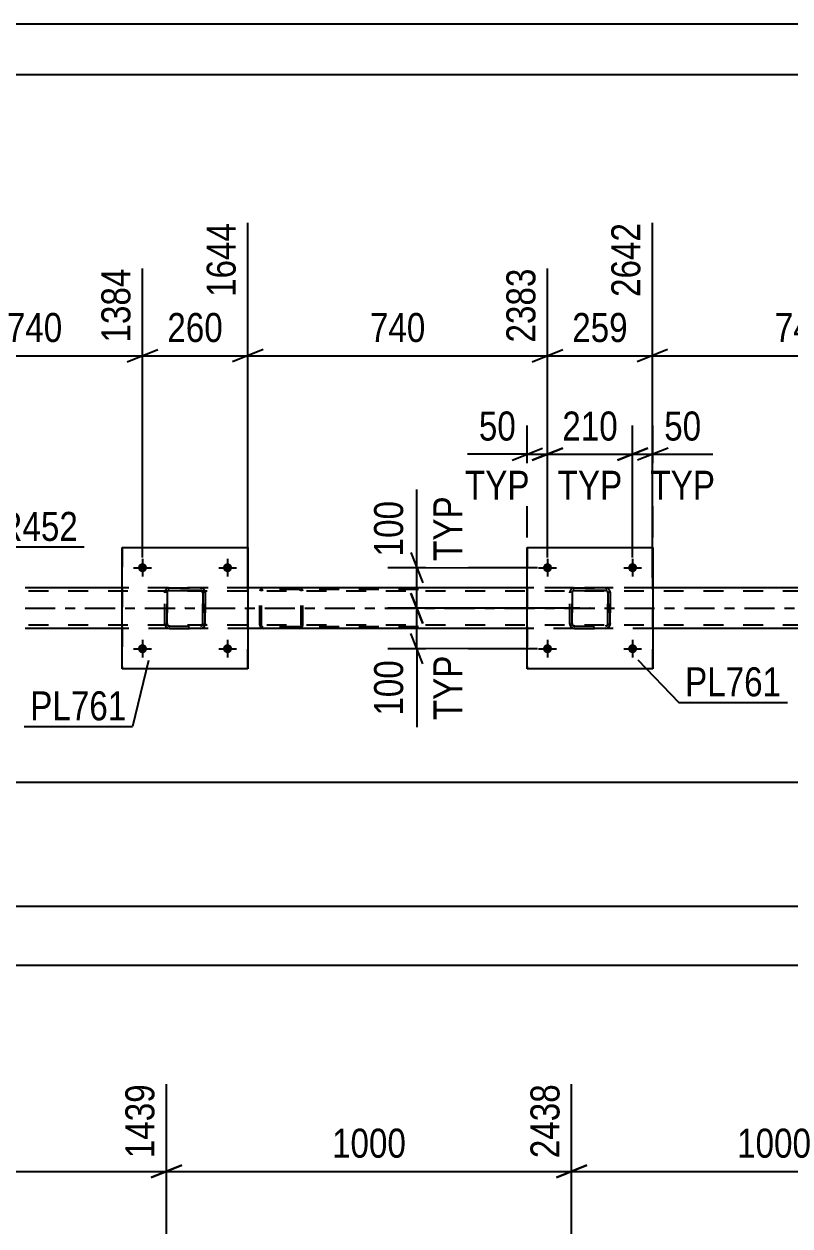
# Model space of a CAD drawing. Header units: millimetres. Extents: x 0 to 841, y 0 to 594.
# Drawn here: x 97.6 to 173.3, y 475.3 to 594 of the extents above; entities that cross this region are included whole.
import ezdxf

# ---------------------------------------------------------------- set-up
doc = ezdxf.new("R2010")
doc.units = ezdxf.units.MM
doc.linetypes.add('DXK_LINE_DOT2', pattern=[3.9198, 1.9599, -1.9599])
doc.linetypes.add('DXK_LINE_DOT3', pattern=[5.9187, 2.979, -0.9799, 0.9799, -0.9799])
doc.styles.add('Arial Narrow', font='ARIALN.TTF', dxfattribs={"height": 0.2})

# ---------------------------------------------------------------- blocks, each defined once
blk = doc.blocks.new('Unknown-318889209-1133')
at = {"color": 5, "linetype": 'Continuous'}
for p, q in [((841, 594), (0, 594)), ((836, 589), (5, 589))]:
    blk.add_line(p, q, dxfattribs=at)
blk = doc.blocks.new('Bolt-318889209-5256 - 4978')
at = {"linetype": 'Continuous'}
for points in [[(108.89, 532.31), (108.89, 532.4), (108.92, 532.49), (108.97, 532.57), (109.03, 532.64), (109.11, 532.69), (109.19, 532.73), (109.28, 532.75), (109.37, 532.75), (109.46, 532.73), (109.55, 532.69), (109.62, 532.64), (109.68, 532.57), (109.73, 532.49), (109.76, 532.4), (109.77, 532.31), (109.76, 532.22), (109.73, 532.13), (109.68, 532.05), (109.62, 531.98), (109.55, 531.93), (109.46, 531.89), (109.37, 531.87), (109.28, 531.87), (109.19, 531.89), (109.11, 531.93), (109.03, 531.98), (108.97, 532.05), (108.92, 532.13), (108.89, 532.22)], [(117.29, 532.31), (117.29, 532.4), (117.32, 532.49), (117.37, 532.57), (117.43, 532.64), (117.51, 532.69), (117.59, 532.73), (117.68, 532.75), (117.77, 532.75), (117.86, 532.73), (117.95, 532.69), (118.02, 532.64), (118.08, 532.57), (118.13, 532.49), (118.16, 532.4), (118.17, 532.31), (118.16, 532.22), (118.13, 532.13), (118.08, 532.05), (118.02, 531.98), (117.95, 531.93), (117.86, 531.89), (117.77, 531.87), (117.68, 531.87), (117.59, 531.89), (117.51, 531.93), (117.43, 531.98), (117.37, 532.05), (117.32, 532.13), (117.29, 532.22)]]:
    blk.add_hatch(color=1, dxfattribs=at).paths.add_polyline_path(points)
at = {"color": 1, "linetype": 'Continuous'}
for p, q in [((109.33, 533.19), (109.33, 531.43)), ((117.73, 533.19), (117.73, 531.43)), ((108.45, 532.31), (110.21, 532.31)), ((116.85, 532.31), (118.61, 532.31))]:
    blk.add_line(p, q, dxfattribs=at)
blk = doc.blocks.new('Part-318889209-5007 - 4978')
at = {"color": 7, "linetype": 'DXK_LINE_DOT2'}
for p, q in [((120.94, 538.11), (120.91, 537.99)), ((120.91, 534.63), (120.91, 537.99)), ((121.08, 537.99), (121.09, 538.05)), ((121.08, 534.63), (121.08, 537.99)), ((121.09, 538.05), (121.13, 538.1)), ((121.25, 538.31), (121.12, 538.28)), ((121.13, 538.1), (121.19, 538.14)), ((121.19, 538.14), (121.25, 538.15)), ((136.58, 538.31), (121.25, 538.31)), ((136.58, 538.15), (121.25, 538.15)), ((124.96, 538.28), (124.83, 538.31)), ((124.83, 538.15), (124.89, 538.14)), ((124.89, 538.14), (124.92, 538.12)), ((124.92, 538.12), (124.95, 538.1)), ((124.95, 538.1), (124.98, 538.05)), ((124.98, 538.05), (125, 537.99)), ((125, 534.63), (125, 537.99)), ((125.17, 537.99), (125.14, 538.11)), ((125.17, 534.63), (125.17, 537.99)), ((120.91, 534.63), (120.94, 534.51)), ((121.09, 534.57), (121.08, 534.63)), ((121.13, 534.52), (121.09, 534.57)), ((121.12, 534.33), (121.25, 534.31)), ((121.13, 534.52), (121.16, 534.5)), ((121.16, 534.5), (121.19, 534.48)), ((121.19, 534.48), (121.25, 534.47)), ((136.58, 534.47), (121.25, 534.47)), ((136.58, 534.31), (121.25, 534.31)), ((124.89, 534.48), (124.83, 534.47)), ((124.83, 534.31), (124.96, 534.33)), ((124.95, 534.52), (124.89, 534.48)), ((124.98, 534.57), (124.95, 534.52)), ((125, 534.63), (124.98, 534.57)), ((125.14, 534.51), (125.17, 534.63))]:
    blk.add_line(p, q, dxfattribs=at)
for centre, start, end in [((121.24, 537.97), 110.7583, 155.68), ((124.84, 537.97), 24.32, 69.2417), ((121.24, 534.64), 204.32, 249.2417), ((124.84, 534.64), 290.7583, 335.68)]:
    blk.add_arc(centre, 0.331, start, end, dxfattribs=at)
blk = doc.blocks.new('Part-318889209-5025 - 4978')
at = {"color": 2, "linetype": 'Continuous'}
for p, q in [((107.33, 538.31), (97.73, 538.31)), ((147.32, 538.31), (119.73, 538.31)), ((187.32, 538.31), (159.72, 538.31)), ((107.33, 534.31), (97.73, 534.31)), ((147.32, 534.31), (119.73, 534.31)), ((187.32, 534.31), (159.72, 534.31))]:
    blk.add_line(p, q, dxfattribs=at)
at = {"color": 7, "linetype": 'DXK_LINE_DOT2'}
for p, q in [((774.25, 537.99), (97.73, 537.99)), ((774.25, 538.31), (107.33, 538.31)), ((119.73, 538.31), (107.33, 538.31)), ((159.72, 538.31), (147.32, 538.31)), ((774.25, 534.63), (97.73, 534.63)), ((119.73, 534.31), (107.33, 534.31)), ((159.72, 534.31), (147.32, 534.31))]:
    blk.add_line(p, q, dxfattribs=at)
at = {"color": 7, "linetype": 'DXK_LINE_DOT3'}
blk.add_line((97.73, 536.31), (774.25, 536.31), dxfattribs=at)
blk = doc.blocks.new('Bolt-318889209-5125 - 4978')
at = {"linetype": 'Continuous'}
for points in [[(148.88, 540.31), (148.89, 540.4), (148.92, 540.49), (148.96, 540.57), (149.02, 540.64), (149.1, 540.69), (149.18, 540.73), (149.27, 540.75), (149.37, 540.75), (149.46, 540.73), (149.54, 540.69), (149.61, 540.64), (149.68, 540.57), (149.72, 540.49), (149.75, 540.4), (149.76, 540.31), (149.75, 540.22), (149.72, 540.13), (149.68, 540.05), (149.61, 539.98), (149.54, 539.93), (149.46, 539.89), (149.37, 539.87), (149.27, 539.87), (149.18, 539.89), (149.1, 539.93), (149.02, 539.98), (148.96, 540.05), (148.92, 540.13), (148.89, 540.22)], [(157.28, 540.31), (157.29, 540.4), (157.32, 540.49), (157.36, 540.57), (157.42, 540.64), (157.5, 540.69), (157.58, 540.73), (157.67, 540.75), (157.77, 540.75), (157.86, 540.73), (157.94, 540.69), (158.01, 540.64), (158.08, 540.57), (158.12, 540.49), (158.15, 540.4), (158.16, 540.31), (158.15, 540.22), (158.12, 540.13), (158.08, 540.05), (158.01, 539.98), (157.94, 539.93), (157.86, 539.89), (157.77, 539.87), (157.67, 539.87), (157.58, 539.89), (157.5, 539.93), (157.42, 539.98), (157.36, 540.05), (157.32, 540.13), (157.29, 540.22)]]:
    blk.add_hatch(color=1, dxfattribs=at).paths.add_polyline_path(points)
at = {"color": 1, "linetype": 'Continuous'}
for p, q in [((148.44, 540.31), (150.2, 540.31)), ((149.32, 541.19), (149.32, 539.43)), ((156.84, 540.31), (158.6, 540.31)), ((157.72, 541.19), (157.72, 539.43))]:
    blk.add_line(p, q, dxfattribs=at)
blk = doc.blocks.new('Bolt-318889209-5126 - 4978')
at = {"linetype": 'Continuous'}
for points in [[(148.88, 532.31), (148.89, 532.4), (148.92, 532.49), (148.96, 532.57), (149.02, 532.64), (149.1, 532.69), (149.18, 532.73), (149.27, 532.75), (149.37, 532.75), (149.46, 532.73), (149.54, 532.69), (149.61, 532.64), (149.68, 532.57), (149.72, 532.49), (149.75, 532.4), (149.76, 532.31), (149.75, 532.22), (149.72, 532.13), (149.68, 532.05), (149.61, 531.98), (149.54, 531.93), (149.46, 531.89), (149.37, 531.87), (149.27, 531.87), (149.18, 531.89), (149.1, 531.93), (149.02, 531.98), (148.96, 532.05), (148.92, 532.13), (148.89, 532.22)], [(157.28, 532.31), (157.29, 532.4), (157.32, 532.49), (157.36, 532.57), (157.42, 532.64), (157.5, 532.69), (157.58, 532.73), (157.67, 532.75), (157.77, 532.75), (157.86, 532.73), (157.94, 532.69), (158.01, 532.64), (158.08, 532.57), (158.12, 532.49), (158.15, 532.4), (158.16, 532.31), (158.15, 532.22), (158.12, 532.13), (158.08, 532.05), (158.01, 531.98), (157.94, 531.93), (157.86, 531.89), (157.77, 531.87), (157.67, 531.87), (157.58, 531.89), (157.5, 531.93), (157.42, 531.98), (157.36, 532.05), (157.32, 532.13), (157.29, 532.22)]]:
    blk.add_hatch(color=1, dxfattribs=at).paths.add_polyline_path(points)
at = {"color": 1, "linetype": 'Continuous'}
for p, q in [((149.32, 533.19), (149.32, 531.43)), ((157.72, 533.19), (157.72, 531.43)), ((148.44, 532.31), (150.2, 532.31)), ((156.84, 532.31), (158.6, 532.31))]:
    blk.add_line(p, q, dxfattribs=at)
blk = doc.blocks.new('Part-318889209-5161 - 4978')
at = {"color": 2, "linetype": 'Continuous'}
for p, q in [((147.32, 530.31), (147.32, 542.31)), ((147.32, 542.31), (147.32, 542.31)), ((147.32, 542.31), (159.72, 542.31)), ((159.72, 542.31), (159.72, 530.31)), ((147.32, 530.31), (147.32, 530.31)), ((159.72, 530.31), (147.32, 530.31))]:
    blk.add_line(p, q, dxfattribs=at)
at = {"color": 7, "linetype": 'DXK_LINE_DOT2'}
for p, q in [((147.32, 542.31), (147.32, 530.31)), ((147.32, 542.31), (147.32, 542.31)), ((159.72, 530.31), (159.72, 542.31)), ((147.32, 530.31), (147.32, 530.31))]:
    blk.add_line(p, q, dxfattribs=at)
blk = doc.blocks.new('Part-318889209-5162 - 4978')
at = {"color": 7, "linetype": 'DXK_LINE_DOT2'}
for p, q in [((151.51, 537.83), (151.55, 538.01)), ((151.51, 537.83), (151.52, 537.83)), ((151.51, 534.79), (151.51, 537.83)), ((151.56, 538.01), (151.52, 537.83)), ((151.52, 534.79), (151.52, 537.83)), ((151.77, 537.92), (151.75, 537.83)), ((151.76, 537.83), (151.75, 537.83)), ((151.75, 537.83), (151.75, 534.79)), ((151.76, 537.83), (151.78, 537.92)), ((151.76, 534.79), (151.76, 537.83)), ((151.82, 538), (151.77, 537.92)), ((151.78, 537.92), (151.83, 538)), ((151.81, 538.27), (151.99, 538.31)), ((152, 538.31), (151.82, 538.27)), ((151.9, 538.05), (151.82, 538)), ((151.83, 538), (151.91, 538.05)), ((151.99, 538.07), (151.9, 538.05)), ((151.91, 538.05), (152, 538.07)), ((152, 538.31), (151.99, 538.31)), ((151.99, 538.31), (155.03, 538.31)), ((151.99, 538.07), (152, 538.07)), ((155.03, 538.07), (151.99, 538.07)), ((152, 538.31), (155.04, 538.31)), ((152, 538.07), (155.04, 538.07)), ((155.03, 538.31), (155.04, 538.31)), ((155.03, 538.31), (155.22, 538.27)), ((155.04, 538.07), (155.03, 538.07)), ((155.13, 538.05), (155.03, 538.07)), ((155.22, 538.27), (155.04, 538.31)), ((155.04, 538.07), (155.13, 538.05)), ((155.13, 538.05), (155.13, 538.05)), ((155.13, 538.05), (155.21, 538)), ((155.2, 538), (155.13, 538.05)), ((155.26, 537.92), (155.2, 538)), ((155.21, 538), (155.26, 537.92)), ((155.26, 537.92), (155.28, 537.83)), ((155.27, 537.83), (155.26, 537.92)), ((155.28, 537.83), (155.27, 537.83)), ((155.27, 537.83), (155.27, 534.79)), ((155.28, 534.79), (155.28, 537.83)), ((155.48, 538.01), (155.51, 537.83)), ((155.52, 537.83), (155.48, 538.01)), ((155.52, 537.83), (155.51, 537.83)), ((155.51, 537.83), (155.51, 534.79)), ((155.52, 534.79), (155.52, 537.83)), ((151.52, 534.79), (151.51, 534.79)), ((151.55, 534.6), (151.51, 534.79)), ((151.52, 534.79), (151.56, 534.6)), ((151.75, 534.79), (151.76, 534.79)), ((151.75, 534.79), (151.77, 534.7)), ((151.78, 534.7), (151.76, 534.79)), ((151.77, 534.7), (151.82, 534.62)), ((151.83, 534.62), (151.78, 534.7)), ((151.81, 534.34), (151.82, 534.34)), ((151.99, 534.31), (151.81, 534.34)), ((151.82, 534.62), (151.9, 534.57)), ((151.82, 534.34), (152, 534.31)), ((151.91, 534.57), (151.83, 534.62)), ((151.9, 534.57), (151.99, 534.55)), ((152, 534.55), (151.91, 534.57)), ((152, 534.55), (151.99, 534.55)), ((151.99, 534.55), (155.03, 534.55)), ((152, 534.31), (151.99, 534.31)), ((151.99, 534.31), (155.03, 534.31)), ((152, 534.55), (155.04, 534.55)), ((152, 534.31), (155.04, 534.31)), ((155.03, 534.55), (155.13, 534.57)), ((155.03, 534.55), (155.04, 534.55)), ((155.22, 534.34), (155.03, 534.31)), ((155.03, 534.31), (155.04, 534.31)), ((155.13, 534.57), (155.04, 534.55)), ((155.04, 534.31), (155.22, 534.34)), ((155.21, 534.62), (155.13, 534.57)), ((155.13, 534.57), (155.2, 534.62)), ((155.2, 534.62), (155.26, 534.7)), ((155.26, 534.7), (155.21, 534.62)), ((155.28, 534.79), (155.26, 534.7)), ((155.26, 534.7), (155.27, 534.79)), ((155.27, 534.79), (155.28, 534.79)), ((155.51, 534.79), (155.48, 534.6)), ((155.48, 534.6), (155.52, 534.79)), ((155.51, 534.79), (155.52, 534.79))]:
    blk.add_line(p, q, dxfattribs=at)
at = {"color": 7, "linetype": 'DXK_LINE_DOT3'}
blk.add_line((153.52, 536.31), (153.51, 536.31), dxfattribs=at)
at = {"color": 7, "linetype": 'DXK_LINE_DOT2'}
for centre, start, end in [((151.99, 537.83), 112.5, 157.5), ((152, 537.83), 112.5, 157.5), ((155.03, 537.83), 22.5, 67.5), ((155.04, 537.83), 22.5, 67.5), ((151.99, 534.79), 202.5, 247.5), ((152, 534.79), 202.5, 247.5), ((155.03, 534.79), 292.5, 337.5), ((155.04, 534.79), 292.5, 337.5)]:
    blk.add_arc(centre, 0.48, start, end, dxfattribs=at)
blk = doc.blocks.new('Part-318889209-5250 - 4978')
at = {"color": 7, "linetype": 'DXK_LINE_DOT2'}
for p, q in [((111.52, 537.83), (111.56, 538.01)), ((111.52, 537.83), (111.53, 537.83)), ((111.52, 534.79), (111.52, 537.83)), ((111.56, 538.01), (111.53, 537.83)), ((111.53, 534.79), (111.53, 537.83)), ((111.78, 537.92), (111.76, 537.83)), ((111.77, 537.83), (111.76, 537.83)), ((111.76, 537.83), (111.76, 534.79)), ((111.77, 537.83), (111.78, 537.92)), ((111.77, 534.79), (111.77, 537.83)), ((111.78, 537.92), (111.84, 538)), ((111.83, 538), (111.78, 537.92)), ((111.82, 538.27), (112, 538.31)), ((112.01, 538.31), (111.82, 538.27)), ((111.91, 538.05), (111.83, 538)), ((111.84, 538), (111.91, 538.05)), ((111.91, 538.05), (112.01, 538.07)), ((112, 538.07), (111.91, 538.05)), ((112.01, 538.31), (112, 538.31)), ((112, 538.31), (115.04, 538.31)), ((112, 538.07), (112.01, 538.07)), ((115.04, 538.07), (112, 538.07)), ((112.01, 538.31), (115.05, 538.31)), ((112.01, 538.07), (115.05, 538.07)), ((115.04, 538.31), (115.05, 538.31)), ((115.04, 538.31), (115.22, 538.27)), ((115.05, 538.07), (115.04, 538.07)), ((115.13, 538.05), (115.04, 538.07)), ((115.23, 538.27), (115.05, 538.31)), ((115.05, 538.07), (115.14, 538.05)), ((115.13, 538.05), (115.14, 538.05)), ((115.21, 538), (115.13, 538.05)), ((115.14, 538.05), (115.21, 538)), ((115.21, 538), (115.27, 537.92)), ((115.26, 537.92), (115.21, 538)), ((115.28, 537.83), (115.26, 537.92)), ((115.27, 537.92), (115.29, 537.83)), ((115.29, 537.83), (115.28, 537.83)), ((115.28, 537.83), (115.28, 534.79)), ((115.29, 534.79), (115.29, 537.83)), ((115.48, 538.01), (115.52, 537.83)), ((115.53, 537.83), (115.49, 538.01)), ((115.53, 537.83), (115.52, 537.83)), ((115.52, 537.83), (115.52, 534.79)), ((115.53, 534.79), (115.53, 537.83)), ((111.53, 534.79), (111.52, 534.79)), ((111.56, 534.6), (111.52, 534.79)), ((111.53, 534.79), (111.56, 534.6)), ((111.76, 534.79), (111.77, 534.79)), ((111.76, 534.79), (111.78, 534.7)), ((111.78, 534.7), (111.77, 534.79)), ((111.84, 534.62), (111.78, 534.7)), ((111.78, 534.7), (111.83, 534.62)), ((111.82, 534.34), (111.82, 534.34)), ((112, 534.31), (111.82, 534.34)), ((111.82, 534.34), (112.01, 534.31)), ((111.83, 534.62), (111.91, 534.57)), ((111.91, 534.57), (111.84, 534.62)), ((112.01, 534.55), (111.91, 534.57)), ((111.91, 534.57), (112, 534.55)), ((112.01, 534.55), (112, 534.55)), ((112, 534.55), (115.04, 534.55)), ((112.01, 534.31), (112, 534.31)), ((112, 534.31), (115.04, 534.31)), ((112.01, 534.55), (115.05, 534.55)), ((112.01, 534.31), (115.05, 534.31)), ((115.04, 534.55), (115.13, 534.57)), ((115.04, 534.55), (115.05, 534.55)), ((115.22, 534.34), (115.04, 534.31)), ((115.04, 534.31), (115.05, 534.31)), ((115.14, 534.57), (115.05, 534.55)), ((115.05, 534.31), (115.23, 534.34)), ((115.13, 534.57), (115.21, 534.62)), ((115.21, 534.62), (115.14, 534.57)), ((115.27, 534.7), (115.21, 534.62)), ((115.21, 534.62), (115.26, 534.7)), ((115.26, 534.7), (115.28, 534.79)), ((115.29, 534.79), (115.27, 534.7)), ((115.28, 534.79), (115.29, 534.79)), ((115.52, 534.79), (115.48, 534.6)), ((115.49, 534.6), (115.53, 534.79)), ((115.52, 534.79), (115.53, 534.79))]:
    blk.add_line(p, q, dxfattribs=at)
at = {"color": 7, "linetype": 'DXK_LINE_DOT3'}
blk.add_line((113.53, 536.31), (113.52, 536.31), dxfattribs=at)
at = {"color": 7, "linetype": 'DXK_LINE_DOT2'}
for centre, start, end in [((112, 537.83), 112.5, 157.5), ((112.01, 537.83), 112.5, 157.5), ((115.04, 537.83), 22.5, 67.5), ((115.05, 537.83), 22.5, 67.5), ((112, 534.79), 202.5, 247.5), ((112.01, 534.79), 202.5, 247.5), ((115.04, 534.79), 292.5, 337.5), ((115.05, 534.79), 292.5, 337.5)]:
    blk.add_arc(centre, 0.48, start, end, dxfattribs=at)
blk = doc.blocks.new('Part-318889209-5255 - 4978')
at = {"color": 2, "linetype": 'Continuous'}
for p, q in [((107.33, 530.31), (107.33, 542.31)), ((107.33, 542.31), (107.33, 542.31)), ((107.33, 542.31), (119.73, 542.31)), ((119.73, 542.31), (119.73, 530.31)), ((107.33, 530.31), (107.33, 530.31)), ((119.73, 530.31), (107.33, 530.31))]:
    blk.add_line(p, q, dxfattribs=at)
at = {"color": 7, "linetype": 'DXK_LINE_DOT2'}
for p, q in [((107.33, 542.31), (107.33, 530.31)), ((107.33, 542.31), (107.33, 542.31)), ((119.73, 530.31), (119.73, 542.31)), ((107.33, 530.31), (107.33, 530.31))]:
    blk.add_line(p, q, dxfattribs=at)
blk = doc.blocks.new('Bolt-318889209-5257 - 4978')
at = {"linetype": 'Continuous'}
for points in [[(108.89, 540.31), (108.89, 540.4), (108.92, 540.49), (108.97, 540.57), (109.03, 540.64), (109.11, 540.69), (109.19, 540.73), (109.28, 540.75), (109.37, 540.75), (109.46, 540.73), (109.55, 540.69), (109.62, 540.64), (109.68, 540.57), (109.73, 540.49), (109.76, 540.4), (109.77, 540.31), (109.76, 540.22), (109.73, 540.13), (109.68, 540.05), (109.62, 539.98), (109.55, 539.93), (109.46, 539.89), (109.37, 539.87), (109.28, 539.87), (109.19, 539.89), (109.11, 539.93), (109.03, 539.98), (108.97, 540.05), (108.92, 540.13), (108.89, 540.22)], [(117.29, 540.31), (117.29, 540.4), (117.32, 540.49), (117.37, 540.57), (117.43, 540.64), (117.51, 540.69), (117.59, 540.73), (117.68, 540.75), (117.77, 540.75), (117.86, 540.73), (117.95, 540.69), (118.02, 540.64), (118.08, 540.57), (118.13, 540.49), (118.16, 540.4), (118.17, 540.31), (118.16, 540.22), (118.13, 540.13), (118.08, 540.05), (118.02, 539.98), (117.95, 539.93), (117.86, 539.89), (117.77, 539.87), (117.68, 539.87), (117.59, 539.89), (117.51, 539.93), (117.43, 539.98), (117.37, 540.05), (117.32, 540.13), (117.29, 540.22)]]:
    blk.add_hatch(color=1, dxfattribs=at).paths.add_polyline_path(points)
at = {"color": 1, "linetype": 'Continuous'}
for p, q in [((108.45, 540.31), (110.21, 540.31)), ((109.33, 541.19), (109.33, 539.43)), ((116.85, 540.31), (118.61, 540.31)), ((117.73, 541.19), (117.73, 539.43))]:
    blk.add_line(p, q, dxfattribs=at)
blk = doc.blocks.new('StraightDimension-318889209-5960 - 4978')
at = {"color": 7, "linetype": 'Continuous'}
blk.add_line((62.29, 506.89), (774.25, 506.89), dxfattribs=at)
blk = doc.blocks.new('StraightDimension-318889209-5378 - 4978')
at = {"color": 7, "linetype": 'Continuous'}
for p, q in [((149.32, 541.31), (149.32, 554.37)), ((157.72, 541.31), (157.72, 554.37)), ((147.82, 550.92), (150.82, 552.12)), ((159.22, 552.12), (156.22, 550.92)), ((149.32, 551.52), (157.72, 551.52))]:
    blk.add_line(p, q, dxfattribs=at)
at = {"color": 0}
blk.add_wipeout([(156.86, 552.27), (156.86, 556.47), (150.18, 556.47), (150.18, 552.27)], dxfattribs=at)
at = {"color": 0, "linetype": 'Continuous'}
blk.add_wipeout([(157.31, 546.42), (157.31, 550.62), (149.72, 550.62), (149.72, 546.42)], dxfattribs=at)
at = {"color": 3, "style": 'Arial Narrow'}
blk.add_text('210', height=2.863, dxfattribs=at).set_placement((150.78, 552.87))
at = {"color": 3, "linetype": 'Continuous', "style": 'Arial Narrow'}
blk.add_text('TYP', height=2.863, dxfattribs=at).set_placement((150.32, 547.02))
blk = doc.blocks.new('StraightDimension-318889209-5394 - 4978')
at = {"color": 7, "linetype": 'Continuous'}
for p, q in [((147.32, 543.31), (147.32, 554.37)), ((149.32, 541.31), (149.32, 554.37)), ((145.82, 550.92), (148.82, 552.12)), ((150.82, 552.12), (147.82, 550.92)), ((147.32, 551.52), (141.41, 551.52)), ((147.32, 551.52), (141.41, 551.52)), ((147.32, 551.52), (149.32, 551.52))]:
    blk.add_line(p, q, dxfattribs=at)
at = {"color": 0}
blk.add_wipeout([(146.79, 552.27), (146.79, 556.47), (141.94, 556.47), (141.94, 552.27)], dxfattribs=at)
at = {"color": 0, "linetype": 'Continuous'}
blk.add_wipeout([(148.16, 546.42), (148.16, 550.62), (140.57, 550.62), (140.57, 546.42)], dxfattribs=at)
at = {"color": 3, "style": 'Arial Narrow'}
blk.add_text('50', height=2.863, dxfattribs=at).set_placement((142.54, 552.87))
at = {"color": 3, "linetype": 'Continuous', "style": 'Arial Narrow'}
blk.add_text('TYP', height=2.863, dxfattribs=at).set_placement((141.17, 547.02))
blk = doc.blocks.new('StraightDimension-318889209-5334 - 4978')
at = {"color": 7, "linetype": 'Continuous'}
for p, q in [((135.81, 537.81), (137.01, 534.81)), ((152.52, 536.31), (133.56, 536.31)), ((136.41, 532.31), (136.41, 536.31)), ((137.01, 530.81), (135.81, 533.81)), ((148.32, 532.31), (133.56, 532.31)), ((136.41, 532.31), (136.41, 524.57)), ((136.41, 532.31), (136.41, 524.57))]:
    blk.add_line(p, q, dxfattribs=at)
at = {"color": 0}
blk.add_wipeout([(135.66, 531.78), (131.46, 531.78), (131.46, 525.1), (135.66, 525.1)], dxfattribs=at)
at = {"color": 0, "linetype": 'Continuous'}
blk.add_wipeout([(141.51, 532.24), (137.31, 532.24), (137.31, 524.65), (141.51, 524.65)], dxfattribs=at)
at = {"color": 3, "style": 'Arial Narrow'}
blk.add_text('100', height=2.863, rotation=90.0002, dxfattribs=at).set_placement((135.06, 525.7))
at = {"color": 3, "linetype": 'Continuous', "style": 'Arial Narrow'}
blk.add_text('TYP', height=2.863, rotation=90.0002, dxfattribs=at).set_placement((140.91, 525.25))
blk = doc.blocks.new('StraightDimension-318889209-5349 - 4978')
at = {"color": 7, "linetype": 'Continuous'}
for p, q in [((136.41, 540.31), (136.41, 548.04)), ((136.41, 540.31), (136.41, 548.04)), ((135.81, 541.81), (137.01, 538.81)), ((148.32, 540.31), (133.56, 540.31)), ((136.41, 536.31), (136.41, 540.31)), ((137.01, 534.81), (135.81, 537.81)), ((152.52, 536.31), (133.56, 536.31))]:
    blk.add_line(p, q, dxfattribs=at)
at = {"color": 0}
blk.add_wipeout([(135.66, 547.52), (131.46, 547.52), (131.46, 540.83), (135.66, 540.83)], dxfattribs=at)
at = {"color": 0, "linetype": 'Continuous'}
blk.add_wipeout([(141.51, 547.97), (137.31, 547.97), (137.31, 540.38), (141.51, 540.38)], dxfattribs=at)
at = {"color": 3, "linetype": 'Continuous', "style": 'Arial Narrow'}
blk.add_text('TYP', height=2.863, rotation=90.0002, dxfattribs=at).set_placement((140.91, 540.98))
at = {"color": 3, "style": 'Arial Narrow'}
blk.add_text('100', height=2.863, rotation=90.0002, dxfattribs=at).set_placement((135.06, 541.43))
blk = doc.blocks.new('StraightDimension-318889209-5365 - 4978')
at = {"color": 7, "linetype": 'Continuous'}
for p, q in [((157.72, 541.31), (157.72, 554.37)), ((159.72, 543.31), (159.72, 554.37)), ((156.22, 550.92), (159.22, 552.12)), ((161.22, 552.12), (158.22, 550.92)), ((157.72, 551.52), (159.72, 551.52)), ((159.72, 551.52), (165.63, 551.52)), ((159.72, 551.52), (165.63, 551.52))]:
    blk.add_line(p, q, dxfattribs=at)
at = {"color": 0}
blk.add_wipeout([(165.1, 552.27), (165.1, 556.47), (160.24, 556.47), (160.24, 552.27)], dxfattribs=at)
at = {"color": 0, "linetype": 'Continuous'}
blk.add_wipeout([(166.47, 546.42), (166.47, 550.62), (158.88, 550.62), (158.88, 546.42)], dxfattribs=at)
at = {"color": 3, "style": 'Arial Narrow'}
blk.add_text('50', height=2.863, dxfattribs=at).set_placement((160.84, 552.87))
at = {"color": 3, "linetype": 'Continuous', "style": 'Arial Narrow'}
blk.add_text('TYP', height=2.863, dxfattribs=at).set_placement((159.48, 547.02))
blk = doc.blocks.new('StraightDimension-318889209-5981 - 4978')
at = {"color": 7, "linetype": 'Continuous'}
blk.add_line((61.65, 501.06), (774.89, 501.06), dxfattribs=at)
blk = doc.blocks.new('StraightDimension-318889209-6029 - 4978')
at = {"color": 7, "linetype": 'Continuous'}
blk.add_line((62.29, 519.14), (719.12, 519.14), dxfattribs=at)
blk = doc.blocks.new('StraightDimension-318889209-17989 - 4978')
at = {"color": 7, "linetype": 'Continuous'}
for p, q in [((159.68, 539.31), (159.68, 574.36)), ((189.32, 541.31), (189.32, 569.86)), ((161.18, 561.85), (158.18, 560.65)), ((187.82, 560.65), (190.82, 561.85)), ((159.68, 561.25), (189.32, 561.25))]:
    blk.add_line(p, q, dxfattribs=at)
at = {"color": 0}
blk.add_wipeout([(177.85, 562), (177.85, 566.2), (171.16, 566.2), (171.16, 562)], dxfattribs=at)
at = {"color": 3, "style": 'Arial Narrow'}
blk.add_text('741', height=2.863, dxfattribs=at).set_placement((171.76, 562.6))
at = {"color": 0, "linetype": 'Continuous'}
blk.add_wipeout([(188.72, 570.46), (184.52, 570.46), (184.52, 561.95), (188.72, 561.95)], dxfattribs=at)
at = {"color": 3, "linetype": 'Continuous', "style": 'Arial Narrow'}
blk.add_text('3383', height=2.863, rotation=90.0002, dxfattribs=at).set_placement((188.12, 562.55))
blk = doc.blocks.new('StraightDimension-318889209-17990 - 4978')
at = {"color": 7, "linetype": 'Continuous'}
for p, q in [((159.68, 539.31), (159.68, 574.36)), ((149.32, 541.31), (149.32, 569.86)), ((147.82, 560.65), (150.82, 561.85)), ((161.18, 561.85), (158.18, 560.65)), ((149.32, 561.25), (159.68, 561.25))]:
    blk.add_line(p, q, dxfattribs=at)
at = {"color": 0}
blk.add_wipeout([(157.84, 562), (157.84, 566.2), (151.16, 566.2), (151.16, 562)], dxfattribs=at)
at = {"color": 3, "style": 'Arial Narrow'}
blk.add_text('259', height=2.863, dxfattribs=at).set_placement((151.76, 562.6))
at = {"color": 0, "linetype": 'Continuous'}
blk.add_wipeout([(159.08, 574.96), (154.88, 574.96), (154.88, 566.45), (159.08, 566.45)], dxfattribs=at)
at = {"color": 3, "linetype": 'Continuous', "style": 'Arial Narrow'}
blk.add_text('2642', height=2.863, rotation=90.0002, dxfattribs=at).set_placement((158.48, 567.05))
blk = doc.blocks.new('StraightDimension-318889209-17991 - 4978')
at = {"color": 7, "linetype": 'Continuous'}
for p, q in [((119.73, 539.31), (119.73, 574.36)), ((149.32, 541.31), (149.32, 569.86)), ((121.23, 561.85), (118.23, 560.65)), ((147.82, 560.65), (150.82, 561.85)), ((119.73, 561.25), (149.32, 561.25))]:
    blk.add_line(p, q, dxfattribs=at)
at = {"color": 0}
blk.add_wipeout([(137.86, 562), (137.86, 566.2), (131.18, 566.2), (131.18, 562)], dxfattribs=at)
at = {"color": 3, "style": 'Arial Narrow'}
blk.add_text('740', height=2.863, dxfattribs=at).set_placement((131.78, 562.6))
at = {"color": 0, "linetype": 'Continuous'}
blk.add_wipeout([(148.72, 570.46), (144.52, 570.46), (144.52, 561.95), (148.72, 561.95)], dxfattribs=at)
at = {"color": 3, "linetype": 'Continuous', "style": 'Arial Narrow'}
blk.add_text('2383', height=2.863, rotation=90.0002, dxfattribs=at).set_placement((148.12, 562.55))
blk = doc.blocks.new('StraightDimension-318889209-17992 - 4978')
at = {"color": 7, "linetype": 'Continuous'}
for p, q in [((119.73, 539.31), (119.73, 574.36)), ((109.33, 541.31), (109.33, 569.86)), ((107.83, 560.65), (110.83, 561.85)), ((121.23, 561.85), (118.23, 560.65)), ((109.33, 561.25), (119.73, 561.25))]:
    blk.add_line(p, q, dxfattribs=at)
at = {"color": 0}
blk.add_wipeout([(117.87, 562), (117.87, 566.2), (111.18, 566.2), (111.18, 562)], dxfattribs=at)
at = {"color": 3, "style": 'Arial Narrow'}
blk.add_text('260', height=2.863, dxfattribs=at).set_placement((111.78, 562.6))
at = {"color": 0, "linetype": 'Continuous'}
blk.add_wipeout([(119.13, 574.96), (114.93, 574.96), (114.93, 566.45), (119.13, 566.45)], dxfattribs=at)
at = {"color": 3, "linetype": 'Continuous', "style": 'Arial Narrow'}
blk.add_text('1644', height=2.863, rotation=90.0002, dxfattribs=at).set_placement((118.53, 567.05))
blk = doc.blocks.new('StraightDimension-318889209-17993 - 4978')
at = {"color": 7, "linetype": 'Continuous'}
for p, q in [((88.02, 539.31), (88.02, 572.53)), ((109.33, 541.31), (109.33, 569.86)), ((89.52, 561.85), (86.52, 560.65)), ((107.83, 560.65), (110.83, 561.85)), ((88.02, 561.25), (109.33, 561.25))]:
    blk.add_line(p, q, dxfattribs=at)
at = {"color": 0}
blk.add_wipeout([(102.01, 562), (102.01, 566.2), (95.33, 566.2), (95.33, 562)], dxfattribs=at)
at = {"color": 3, "style": 'Arial Narrow'}
blk.add_text('740', height=2.863, dxfattribs=at).set_placement((95.93, 562.6))
at = {"color": 0, "linetype": 'Continuous'}
blk.add_wipeout([(108.73, 570.46), (104.53, 570.46), (104.53, 561.95), (108.73, 561.95)], dxfattribs=at)
at = {"color": 3, "linetype": 'Continuous', "style": 'Arial Narrow'}
blk.add_text('1384', height=2.863, rotation=90.0002, dxfattribs=at).set_placement((108.13, 562.55))
blk = doc.blocks.new('StraightDimension-318889209-19244 - 3132')
at = {"color": 7, "linetype": 'Continuous'}
for p, q in [((111.7, 443.45), (111.7, 489.32)), ((71.7, 443.45), (71.7, 487.49)), ((73.2, 481.3), (70.2, 480.1)), ((110.2, 480.1), (113.2, 481.3)), ((71.7, 480.7), (111.7, 480.7))]:
    blk.add_line(p, q, dxfattribs=at)
at = {"color": 0}
blk.add_wipeout([(95.96, 481.45), (95.96, 485.65), (87.44, 485.65), (87.44, 481.45)], dxfattribs=at)
at = {"color": 3, "style": 'Arial Narrow'}
blk.add_text('1000', height=2.863, dxfattribs=at).set_placement((88.04, 482.05))
at = {"color": 0, "linetype": 'Continuous'}
blk.add_wipeout([(111.1, 489.92), (106.9, 489.92), (106.9, 481.4), (111.1, 481.4)], dxfattribs=at)
at = {"color": 3, "linetype": 'Continuous', "style": 'Arial Narrow'}
blk.add_text('1439', height=2.863, rotation=90.0002, dxfattribs=at).set_placement((110.5, 482))
blk = doc.blocks.new('StraightDimension-318889209-19242 - 3132')
at = {"color": 7, "linetype": 'Continuous'}
for p, q in [((151.7, 443.45), (151.7, 489.32)), ((191.7, 443.45), (191.7, 489.32)), ((153.2, 481.3), (150.2, 480.1)), ((190.2, 480.1), (193.2, 481.3)), ((151.7, 480.7), (191.7, 480.7))]:
    blk.add_line(p, q, dxfattribs=at)
at = {"color": 0}
blk.add_wipeout([(175.96, 481.45), (175.96, 485.65), (167.44, 485.65), (167.44, 481.45)], dxfattribs=at)
at = {"color": 3, "style": 'Arial Narrow'}
blk.add_text('1000', height=2.863, dxfattribs=at).set_placement((168.04, 482.05))
at = {"color": 0, "linetype": 'Continuous'}
blk.add_wipeout([(191.1, 489.92), (186.9, 489.92), (186.9, 481.4), (191.1, 481.4)], dxfattribs=at)
at = {"color": 3, "linetype": 'Continuous', "style": 'Arial Narrow'}
blk.add_text('3438', height=2.863, rotation=90.0002, dxfattribs=at).set_placement((190.5, 482))
blk = doc.blocks.new('StraightDimension-318889209-19243 - 3132')
at = {"color": 7, "linetype": 'Continuous'}
for p, q in [((111.7, 443.45), (111.7, 489.32)), ((151.7, 443.45), (151.7, 489.32)), ((113.2, 481.3), (110.2, 480.1)), ((150.2, 480.1), (153.2, 481.3)), ((111.7, 480.7), (151.7, 480.7))]:
    blk.add_line(p, q, dxfattribs=at)
at = {"color": 0}
blk.add_wipeout([(135.96, 481.45), (135.96, 485.65), (127.44, 485.65), (127.44, 481.45)], dxfattribs=at)
at = {"color": 3, "style": 'Arial Narrow'}
blk.add_text('1000', height=2.863, dxfattribs=at).set_placement((128.04, 482.05))
at = {"color": 0, "linetype": 'Continuous'}
blk.add_wipeout([(151.1, 489.92), (146.9, 489.92), (146.9, 481.4), (151.1, 481.4)], dxfattribs=at)
at = {"color": 3, "linetype": 'Continuous', "style": 'Arial Narrow'}
blk.add_text('2438', height=2.863, rotation=90.0002, dxfattribs=at).set_placement((150.5, 482))
blk = doc.blocks.new('Mark-318889209-5021 - 4978')
at = {"color": 30, "linetype": 'Continuous'}
for p, q in [((89.73, 537.53), (92.5, 542.36)), ((92.5, 542.36), (103.56, 542.36))]:
    blk.add_line(p, q, dxfattribs=at)
at = {"color": 0}
blk.add_wipeout([(102.96, 542.96), (102.96, 545.96), (93.1, 545.96), (93.1, 542.96)], dxfattribs=at)
blk.add_wipeout([(102.96, 542.96), (102.96, 545.96), (93.1, 545.96), (93.1, 542.96)], dxfattribs=at)
at = {"color": 3, "style": 'Arial Narrow'}
blk.add_text('TR452', height=2.863, dxfattribs=at).set_placement((93.1, 542.96))
blk = doc.blocks.new('Mark-318889209-5157 - 4978')
at = {"color": 30, "linetype": 'Continuous'}
for p, q in [((158.23, 531.2), (162.3, 527.01)), ((162.3, 527.01), (173, 527.01))]:
    blk.add_line(p, q, dxfattribs=at)
at = {"color": 0}
blk.add_wipeout([(172.4, 527.61), (172.4, 530.61), (162.9, 530.61), (162.9, 527.61)], dxfattribs=at)
blk.add_wipeout([(172.4, 527.61), (172.4, 530.61), (162.9, 530.61), (162.9, 527.61)], dxfattribs=at)
at = {"color": 3, "style": 'Arial Narrow'}
blk.add_text('PL761', height=2.863, dxfattribs=at).set_placement((162.9, 527.61))
blk = doc.blocks.new('Mark-318889209-5251 - 4978')
at = {"color": 30, "linetype": 'Continuous'}
for p in [(109.93, 531.16), (97.64, 524.64)]:
    blk.add_line(p, (108.34, 524.64), dxfattribs=at)
at = {"color": 0}
blk.add_wipeout([(107.74, 525.24), (107.74, 528.24), (98.24, 528.24), (98.24, 525.24)], dxfattribs=at)
blk.add_wipeout([(107.74, 525.24), (107.74, 528.24), (98.24, 528.24), (98.24, 525.24)], dxfattribs=at)
at = {"color": 3, "style": 'Arial Narrow'}
blk.add_text('PL761', height=2.863, dxfattribs=at).set_placement((98.24, 525.24))

msp = doc.modelspace()

# ---------------------------------------------------------------- block references
for name in ['Unknown-318889209-1133', 'Part-318889209-5255 - 4978', 'Part-318889209-5161 - 4978', 'Part-318889209-5025 - 4978', 'Bolt-318889209-5257 - 4978', 'Bolt-318889209-5125 - 4978', 'Part-318889209-5250 - 4978', 'Part-318889209-5007 - 4978', 'Part-318889209-5162 - 4978', 'Bolt-318889209-5256 - 4978', 'Bolt-318889209-5126 - 4978']:
    msp.add_blockref(name, (0, 0))

# ---------------------------------------------------------------- next in the draw order: block references
for name in ['StraightDimension-318889209-5378 - 4978', 'StraightDimension-318889209-5960 - 4978', 'StraightDimension-318889209-19244 - 3132', 'StraightDimension-318889209-19242 - 3132']:
    msp.add_blockref(name, (0, 0))

# ---------------------------------------------------------------- next in the draw order: block references
for name in ['StraightDimension-318889209-5394 - 4978', 'StraightDimension-318889209-5365 - 4978', 'StraightDimension-318889209-5334 - 4978', 'StraightDimension-318889209-19243 - 3132']:
    msp.add_blockref(name, (0, 0))

# ---------------------------------------------------------------- next in the draw order: block references
for name in ['StraightDimension-318889209-17989 - 4978', 'StraightDimension-318889209-5349 - 4978', 'StraightDimension-318889209-5981 - 4978']:
    msp.add_blockref(name, (0, 0))

# ---------------------------------------------------------------- next in the draw order: block references
for name in ['StraightDimension-318889209-17990 - 4978', 'StraightDimension-318889209-6029 - 4978']:
    msp.add_blockref(name, (0, 0))

# ---------------------------------------------------------------- next in the draw order: block references
for name in ['StraightDimension-318889209-17991 - 4978', 'Mark-318889209-5251 - 4978', 'Mark-318889209-5157 - 4978']:
    msp.add_blockref(name, (0, 0))

# ---------------------------------------------------------------- next in the draw order: block references
msp.add_blockref('StraightDimension-318889209-17992 - 4978', (0, 0))

# ---------------------------------------------------------------- next in the draw order: block references
msp.add_blockref('StraightDimension-318889209-17993 - 4978', (0, 0))

# ---------------------------------------------------------------- next in the draw order: block references
msp.add_blockref('Mark-318889209-5021 - 4978', (0, 0))

doc.saveas('drawing.dxf')
